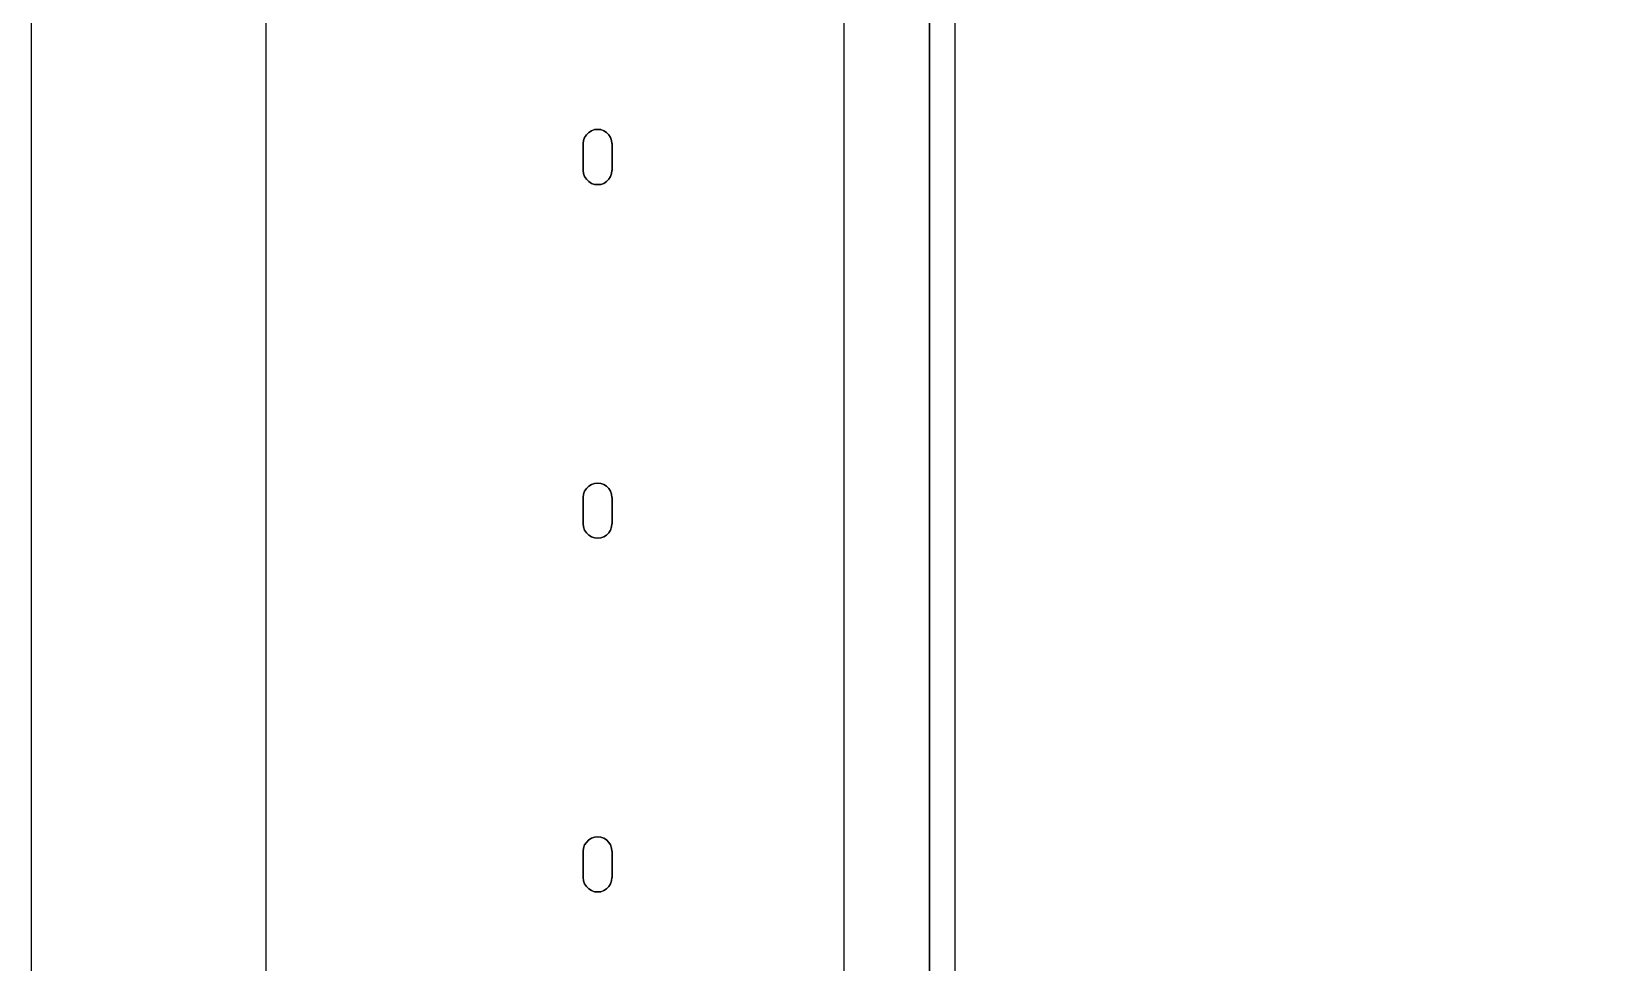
# Model space of a CAD drawing. Header units: millimetres. Extents: x 151130 to 215929, y 2134 to 34533.
# Drawn here: x 163179.9 to 163463.5, y 21702 to 21870.4 of the extents above; entities that cross this region are included whole.
import ezdxf

# ---------------------------------------------------------------- set-up
doc = ezdxf.new("R2010")
doc.units = ezdxf.units.MM
for name, color, linetype in [('MUEBLES', 8, 'Continuous'), ('OH CUBIERTA', 3, 'Continuous'), ('OH!-Furniture', 7, 'Continuous')]:
    doc.layers.add(name, color=color, linetype=linetype)

# ---------------------------------------------------------------- blocks, each defined once
blk = doc.blocks.new('CUR25.15070')
at = {"layer": 'OH CUBIERTA'}
blk.add_lwpolyline([(0, 0), (0, 700), (1500, 700), (1500, 0)], close=True, dxfattribs=at)
blk = doc.blocks.new('1000')
at = {"color": 2, "flags": 128}
for points in [[(692.88, 425.64), (692.31, 425.69), (691.75, 425.88), (691.28, 426.21), (690.86, 426.63), (690.53, 427.1), (690.34, 427.66), (690.29, 428.22), (690.34, 428.79), (690.53, 429.35), (690.86, 429.82), (691.28, 430.24), (691.75, 430.57), (692.31, 430.76), (692.88, 430.81), (692.31, 430.76), (691.75, 430.57), (691.28, 430.24), (690.86, 429.82), (690.53, 429.35), (690.34, 428.79), (690.29, 428.22), (690.34, 427.66), (690.53, 427.1), (690.86, 426.63), (691.28, 426.21), (691.75, 425.88), (692.31, 425.69)], [(697.67, 430.81), (698.23, 430.76), (698.79, 430.57), (699.26, 430.24), (699.69, 429.82), (700.01, 429.35), (700.2, 428.79), (700.25, 428.22), (700.2, 427.66), (700.01, 427.1), (699.69, 426.63), (699.26, 426.21), (698.79, 425.88), (698.23, 425.69), (697.67, 425.64), (698.23, 425.69), (698.79, 425.88), (699.26, 426.21), (699.69, 426.63), (700.01, 427.1), (700.2, 427.66), (700.25, 428.22), (700.2, 428.79), (700.01, 429.35), (699.69, 429.82), (699.26, 430.24), (698.79, 430.57), (698.23, 430.76)], [(756.84, 425.64), (756.28, 425.69), (755.71, 425.88), (755.24, 426.21), (754.82, 426.63), (754.49, 427.1), (754.3, 427.66), (754.26, 428.22), (754.3, 428.79), (754.49, 429.35), (754.82, 429.82), (755.24, 430.24), (755.71, 430.57), (756.28, 430.76), (756.84, 430.81), (756.28, 430.76), (755.71, 430.57), (755.24, 430.24), (754.82, 429.82), (754.49, 429.35), (754.3, 428.79), (754.26, 428.22), (754.3, 427.66), (754.49, 427.1), (754.82, 426.63), (755.24, 426.21), (755.71, 425.88), (756.28, 425.69)], [(761.63, 430.81), (762.19, 430.76), (762.76, 430.57), (763.23, 430.24), (763.65, 429.82), (763.98, 429.35), (764.17, 428.79), (764.21, 428.22), (764.17, 427.66), (763.98, 427.1), (763.65, 426.63), (763.23, 426.21), (762.76, 425.88), (762.19, 425.69), (761.63, 425.64), (762.19, 425.69), (762.76, 425.88), (763.23, 426.21), (763.65, 426.63), (763.98, 427.1), (764.17, 427.66), (764.21, 428.22), (764.17, 428.79), (763.98, 429.35), (763.65, 429.82), (763.23, 430.24), (762.76, 430.57), (762.19, 430.76)], [(820.76, 425.64), (820.2, 425.69), (819.63, 425.88), (819.16, 426.21), (818.74, 426.63), (818.41, 427.1), (818.22, 427.66), (818.18, 428.22), (818.22, 428.79), (818.41, 429.35), (818.74, 429.82), (819.16, 430.24), (819.63, 430.57), (820.2, 430.76), (820.76, 430.81), (820.2, 430.76), (819.63, 430.57), (819.16, 430.24), (818.74, 429.82), (818.41, 429.35), (818.22, 428.79), (818.18, 428.22), (818.22, 427.66), (818.41, 427.1), (818.74, 426.63), (819.16, 426.21), (819.63, 425.88), (820.2, 425.69)], [(825.6, 430.81), (826.16, 430.76), (826.72, 430.57), (827.19, 430.24), (827.62, 429.82), (827.94, 429.35), (828.13, 428.79), (828.18, 428.22), (828.13, 427.66), (827.94, 427.1), (827.62, 426.63), (827.19, 426.21), (826.72, 425.88), (826.16, 425.69), (825.6, 425.64), (826.16, 425.69), (826.72, 425.88), (827.19, 426.21), (827.62, 426.63), (827.94, 427.1), (828.13, 427.66), (828.18, 428.22), (828.13, 428.79), (827.94, 429.35), (827.62, 429.82), (827.19, 430.24), (826.72, 430.57), (826.16, 430.76)], [(697.67, 425.59), (692.88, 425.59)], [(761.63, 425.59), (756.84, 425.59)], [(825.6, 425.59), (820.76, 425.59)]]:
    blk.add_lwpolyline(points, close=True, dxfattribs=at)
for points in [[(692.88, 430.81), (697.67, 430.81)], [(697.67, 430.81), (692.88, 430.81)], [(756.84, 430.81), (761.63, 430.81)], [(761.63, 430.81), (756.84, 430.81)], [(820.76, 430.81), (825.6, 430.81)], [(825.6, 430.81), (820.76, 430.81)]]:
    blk.add_lwpolyline(points, dxfattribs=at)
at = {"flags": 128}
blk.add_lwpolyline([(47.22, 368.2), (959.58, 368.2), (959.77, 368.2), (960.24, 368.2), (961.04, 368.2), (961.98, 368.2), (963.11, 368.2), (964.19, 368.2), (965.13, 368.2), (965.92, 368.2), (966.39, 368.2), (966.58, 368.2), (966.58, 369), (966.58, 368.2), (993.07, 368.2), (994.34, 368.2), (995.56, 368.2), (996.59, 368.2), (997.39, 368.2), (997.91, 368.2), (998.05, 368.2), (8.75, 368.2)], dxfattribs=at)
at = {"layer": 'OH!-Furniture', "color": 2}
blk.add_lwpolyline([(8.75, 368.2), (1008.75, 368.2), (1008.75, 488.2), (8.75, 488.2)], close=True, dxfattribs=at)
blk = doc.blocks.new('T2')
at = {"layer": 'MUEBLES'}
blk.add_lwpolyline([(55.5, -147), (1444.5, -147), (1444.5, -167), (55.5, -167)], close=True, dxfattribs=at)
at = {"layer": 'OH CUBIERTA'}
blk.add_blockref('CUR25.15070', (0, -700), dxfattribs=at)
at = {"layer": 'OH!-Furniture'}
blk.add_blockref('1000', (241.25, -530.63), dxfattribs=at)

msp = doc.modelspace()

# ---------------------------------------------------------------- block references
at = {"color": 5, "rotation": 90}
msp.add_blockref('T2', (163179.88, 20783.22), dxfattribs=at)

doc.saveas('drawing.dxf')
